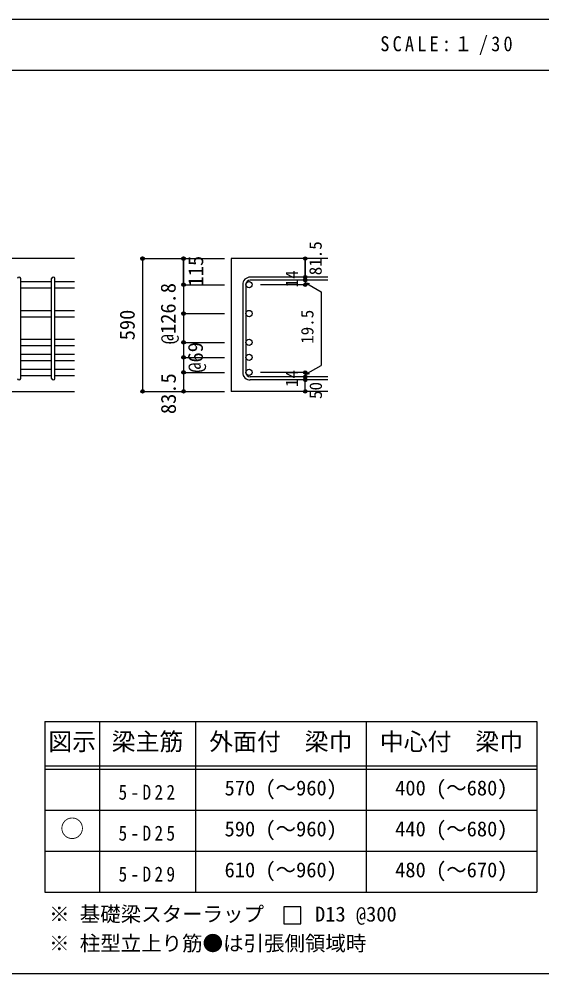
# Model space of a CAD drawing. Units: millimetres at full size, sheet at 1:30, with parts at other scales. Extents: x -5973 to 5954, y -4195 to 4201.
# Drawn here: x 1334 to 3633, y 3 to 4201 of the extents above; entities that cross this region are included whole.
import ezdxf
from ezdxf.enums import TextEntityAlignment as Align

# ---------------------------------------------------------------- set-up
doc = ezdxf.new("R2010")
doc.units = ezdxf.units.MM
doc.header["$LTSCALE"] = 30
doc.header["$PDMODE"] = 32
doc.header["$PDSIZE"] = 15
for name, color, linetype in [('0-1_躯体線', 2, 'Continuous'), ('0-5_基礎梁筋', 7, 'Continuous'), ('0-6_スタラップ筋', 7, 'Continuous'), ('0-D_寸法', 4, 'Continuous'), ('6-7_文字', 7, 'Continuous'), ('6-E_枠', 7, 'Continuous'), ('F-0_枠', 6, 'Continuous')]:
    doc.layers.add(name, color=color, linetype=linetype)
doc.styles.add('ＭＳ ゴシック', font='')
doc.styles.get('ＭＳ ゴシック').set_extended_font_data('MS Gothic')

msp = doc.modelspace()

# ---------------------------------------------------------------- linework, layer by layer
at = {"layer": '0-1_躯体線'}
for p, q in [((1577.44, 3148.3), (-72.56, 3148.3)), ((2692.44, 3148.3), (2267.44, 3148.3)), ((2267.44, 3148.3), (2267.44, 2564.3)), ((1177.44, 2564.3), (1577.44, 2564.3)), ((2692.44, 2564.3), (2267.44, 2564.3))]:
    msp.add_line(p, q, dxfattribs=at)
at = {"layer": '0-5_基礎梁筋'}
for p, q in [((1341.44, 3047.37), (1477.44, 3047.37)), ((1491.44, 3047.37), (1577.44, 3047.37)), ((1341.44, 3019.37), (1477.44, 3019.37)), ((1491.44, 3019.37), (1577.44, 3019.37)), ((1341.44, 2920.58), (1477.44, 2920.58)), ((1491.44, 2920.58), (1577.44, 2920.58)), ((1341.44, 2892.58), (1477.44, 2892.58)), ((1491.44, 2892.58), (1577.44, 2892.58)), ((1341.44, 2793.8), (1477.44, 2793.8)), ((1491.44, 2793.8), (1577.44, 2793.8)), ((1341.44, 2765.8), (1477.44, 2765.8)), ((1491.44, 2765.8), (1577.44, 2765.8)), ((1341.44, 2727.8), (1477.44, 2727.8)), ((1341.44, 2699.8), (1477.44, 2699.8)), ((1491.44, 2727.8), (1577.44, 2727.8)), ((1491.44, 2699.8), (1577.44, 2699.8)), ((1341.44, 2661.8), (1477.44, 2661.8)), ((1491.44, 2661.8), (1577.44, 2661.8)), ((1341.44, 2633.8), (1477.44, 2633.8)), ((1491.44, 2633.8), (1577.44, 2633.8))]:
    msp.add_line(p, q, dxfattribs=at)
at = {"layer": '0-5_基礎梁筋', "color": 3}
for centre in [(2345.44, 3033.37), (2345.44, 2906.58), (2345.44, 2779.8), (2345.44, 2713.8), (2345.44, 2647.8)]:
    msp.add_circle(centre, 14, dxfattribs=at)
at = {"layer": '0-6_スタラップ筋'}
for p, q in [((2692.44, 3066.87), (2350.94, 3066.87)), ((1341.44, 2621.3), (1341.44, 3059.87)), ((1477.44, 2621.3), (1477.44, 3059.87)), ((1491.44, 2621.3), (1491.44, 3059.87)), ((2317.44, 3033.37), (2317.44, 2647.8)), ((2331.44, 3033.37), (2331.44, 2647.8)), ((2692.44, 3052.87), (2350.94, 3052.87)), ((2692.44, 2628.3), (2350.94, 2628.3)), ((2692.44, 2614.3), (2350.94, 2614.3))]:
    msp.add_line(p, q, dxfattribs=at)
for centre, radius, start, end in [((1334.44, 3059.87), 7, 0, 180), ((1484.44, 3059.87), 7, 0, 180), ((2350.94, 3033.37), 33.5, 90, 180), ((2350.94, 3033.37), 19.5, 90, 180), ((2350.94, 2647.8), 33.5, 180, 270), ((2350.94, 2647.8), 19.5, 180, 270), ((1334.44, 2621.3), 7, 180, 0), ((1484.44, 2621.3), 7, 180, 0)]:
    msp.add_arc(centre, radius, start, end, dxfattribs=at)
at = {"layer": '0-D_寸法'}
for p, q in [((1877.44, 3148.3), (2057.44, 3148.3)), ((1877.44, 3148.3), (2057.44, 3148.3)), ((1877.44, 3148.3), (1877.44, 2564.3)), ((2057.44, 3033.37), (2057.44, 3148.3)), ((2057.44, 3148.3), (2237.44, 3148.3)), ((2057.44, 3148.3), (2057.44, 3033.37)), ((2592.44, 3052.87), (2592.44, 3066.87)), ((2057.44, 3033.37), (2237.44, 3033.37)), ((2057.44, 3033.37), (2237.44, 3033.37)), ((2057.44, 3033.37), (2057.44, 2869.08)), ((2057.44, 3033.37), (2057.44, 2834.3)), ((2057.44, 3033.37), (2057.44, 2687.83)), ((2592.44, 3033.37), (2396.35, 3033.37)), ((2592.44, 3052.87), (2592.44, 3033.37)), ((2592.44, 3043.12), (2611.76, 3037.94)), ((2592.44, 3043.12), (2662.5, 3002.67)), ((2662.5, 3002.67), (2662.5, 2678.5)), ((2057.44, 2906.58), (2237.44, 2906.58)), ((2057.44, 2869.08), (2057.44, 2647.8)), ((2057.44, 2779.8), (2237.44, 2779.8)), ((2057.44, 2713.8), (2237.44, 2713.8)), ((2057.44, 2647.8), (2237.44, 2647.8)), ((2592.44, 2647.8), (2396.35, 2647.8)), ((2592.44, 2638.05), (2662.5, 2678.5)), ((2592.44, 2628.3), (2592.44, 2647.8)), ((2592.44, 2638.05), (2611.76, 2643.23)), ((2592.44, 2614.3), (2592.44, 2628.3)), ((2592.44, 2564.3), (2592.44, 2614.3)), ((1877.44, 2564.3), (2057.44, 2564.3)), ((2057.44, 2564.3), (2237.44, 2564.3))]:
    msp.add_line(p, q, dxfattribs=at)
for points in [[(2592.44, 3148.3), (2592.44, 3066.87), (2592.44, 3148.3)], [(2057.44, 2687.83), (2057.44, 2647.8), (2057.44, 2564.3)]]:
    msp.add_lwpolyline(points, dxfattribs=at)
for centre, radius in [((1877.44, 3148.3), 8), ((1877.44, 3148.3), 7.2), ((1877.44, 3148.3), 6.4), ((1877.44, 3148.3), 5.6), ((1877.44, 3148.3), 4.8), ((1877.44, 3148.3), 4), ((1877.44, 3148.3), 3.2), ((1877.44, 3148.3), 2.4), ((1877.44, 3148.3), 1.6), ((1877.44, 3148.3), 0.8), ((2057.44, 3148.3), 8), ((2057.44, 3148.3), 7.2), ((2057.44, 3148.3), 6.4), ((2057.44, 3148.3), 5.6), ((2057.44, 3148.3), 4.8), ((2057.44, 3148.3), 4), ((2057.44, 3148.3), 3.2), ((2057.44, 3148.3), 2.4), ((2057.44, 3148.3), 1.6), ((2057.44, 3148.3), 0.8), ((2592.44, 3148.3), 4), ((2592.44, 3148.3), 3.6), ((2592.44, 3148.3), 3.2), ((2592.44, 3148.3), 2.8), ((2592.44, 3148.3), 2.4), ((2592.44, 3148.3), 2), ((2592.44, 3148.3), 1.6), ((2592.44, 3148.3), 1.2), ((2592.44, 3148.3), 0.8), ((2592.44, 3148.3), 0.4), ((2592.44, 3066.87), 4), ((2592.44, 3066.87), 3.6), ((2592.44, 3066.87), 3.2), ((2592.44, 3066.87), 2.8), ((2592.44, 3066.87), 2.4), ((2592.44, 3066.87), 2), ((2592.44, 3066.87), 1.6), ((2592.44, 3066.87), 1.2), ((2592.44, 3066.87), 0.8), ((2592.44, 3066.87), 0.4), ((2057.44, 3033.37), 8), ((2057.44, 3033.37), 7.2), ((2057.44, 3033.37), 6.4), ((2057.44, 3033.37), 5.6), ((2057.44, 3033.37), 4.8), ((2057.44, 3033.37), 4), ((2057.44, 3033.37), 3.2), ((2057.44, 3033.37), 2.4), ((2057.44, 3033.37), 1.6), ((2057.44, 3033.37), 0.8), ((2592.44, 3052.87), 4), ((2592.44, 3033.37), 4), ((2592.44, 3052.87), 3.6), ((2592.44, 3033.37), 3.6), ((2592.44, 3052.87), 3.2), ((2592.44, 3033.37), 3.2), ((2592.44, 3052.87), 2.8), ((2592.44, 3033.37), 2.8), ((2592.44, 3052.87), 2.4), ((2592.44, 3033.37), 2.4), ((2592.44, 3052.87), 2), ((2592.44, 3033.37), 2), ((2592.44, 3052.87), 1.6), ((2592.44, 3033.37), 1.6), ((2592.44, 3052.87), 1.2), ((2592.44, 3033.37), 1.2), ((2592.44, 3052.87), 0.8), ((2592.44, 3033.37), 0.8), ((2592.44, 3052.87), 0.4), ((2592.44, 3033.37), 0.4), ((2057.44, 2906.58), 8), ((2057.44, 2906.58), 7.2), ((2057.44, 2906.58), 6.4), ((2057.44, 2906.58), 5.6), ((2057.44, 2906.58), 4.8), ((2057.44, 2906.58), 4), ((2057.44, 2906.58), 3.2), ((2057.44, 2906.58), 2.4), ((2057.44, 2906.58), 1.6), ((2057.44, 2906.58), 0.8), ((2057.44, 2779.8), 8), ((2057.44, 2779.8), 7.2), ((2057.44, 2779.8), 6.4), ((2057.44, 2779.8), 5.6), ((2057.44, 2779.8), 4.8), ((2057.44, 2779.8), 4), ((2057.44, 2779.8), 3.2), ((2057.44, 2779.8), 2.4), ((2057.44, 2779.8), 1.6), ((2057.44, 2779.8), 0.8), ((2057.44, 2713.8), 8), ((2057.44, 2713.8), 7.2), ((2057.44, 2713.8), 6.4), ((2057.44, 2713.8), 5.6), ((2057.44, 2713.8), 4.8), ((2057.44, 2713.8), 4), ((2057.44, 2713.8), 3.2), ((2057.44, 2713.8), 2.4), ((2057.44, 2713.8), 1.6), ((2057.44, 2713.8), 0.8), ((2057.44, 2647.8), 8), ((2057.44, 2647.8), 7.2), ((2057.44, 2647.8), 6.4), ((2057.44, 2647.8), 5.6), ((2057.44, 2647.8), 4.8), ((2057.44, 2647.8), 4), ((2057.44, 2647.8), 3.2), ((2057.44, 2647.8), 2.4), ((2057.44, 2647.8), 1.6), ((2057.44, 2647.8), 0.8), ((2592.44, 2647.8), 4), ((2592.44, 2647.8), 3.6), ((2592.44, 2647.8), 3.2), ((2592.44, 2647.8), 2.8), ((2592.44, 2647.8), 2.4), ((2592.44, 2647.8), 2), ((2592.44, 2647.8), 1.6), ((2592.44, 2647.8), 1.2), ((2592.44, 2647.8), 0.8), ((2592.44, 2647.8), 0.4), ((2592.44, 2628.3), 4), ((2592.44, 2614.3), 4), ((2592.44, 2628.3), 3.6), ((2592.44, 2614.3), 3.6), ((2592.44, 2628.3), 3.2), ((2592.44, 2614.3), 3.2), ((2592.44, 2628.3), 2.8), ((2592.44, 2614.3), 2.8), ((2592.44, 2628.3), 2.4), ((2592.44, 2614.3), 2.4), ((2592.44, 2628.3), 2), ((2592.44, 2614.3), 2), ((2592.44, 2628.3), 1.6), ((2592.44, 2614.3), 1.6), ((2592.44, 2628.3), 1.2), ((2592.44, 2614.3), 1.2), ((2592.44, 2628.3), 0.8), ((2592.44, 2614.3), 0.8), ((2592.44, 2628.3), 0.4), ((2592.44, 2614.3), 0.4), ((1877.44, 2564.3), 7.2), ((1877.44, 2564.3), 6.4), ((1877.44, 2564.3), 5.6), ((1877.44, 2564.3), 4.8), ((1877.44, 2564.3), 4), ((1877.44, 2564.3), 3.2), ((1877.44, 2564.3), 2.4), ((1877.44, 2564.3), 1.6), ((1877.44, 2564.3), 0.8), ((2057.44, 2564.3), 7.2), ((2057.44, 2564.3), 6.4), ((2057.44, 2564.3), 5.6), ((2057.44, 2564.3), 4.8), ((2057.44, 2564.3), 4), ((2057.44, 2564.3), 3.2), ((2057.44, 2564.3), 2.4), ((2057.44, 2564.3), 1.6), ((2057.44, 2564.3), 0.8), ((2592.44, 2564.3), 4), ((2592.44, 2564.3), 3.6), ((2592.44, 2564.3), 3.2), ((2592.44, 2564.3), 2.8), ((2592.44, 2564.3), 2.4), ((2592.44, 2564.3), 2), ((2592.44, 2564.3), 1.6), ((2592.44, 2564.3), 1.2), ((2592.44, 2564.3), 0.8), ((2592.44, 2564.3), 0.4)]:
    msp.add_circle(centre, radius, dxfattribs=at)
at = {"layer": '0-D_寸法', "color": 7}
for p in [(1877.44, 3148.3), (2057.44, 3148.3), (2592.44, 3148.3), (2592.44, 3066.87), (2057.44, 3033.37), (2592.44, 3052.87), (2592.44, 3033.37), (2057.44, 2906.58), (2057.44, 2779.8), (2057.44, 2713.8), (2057.44, 2647.8), (2592.44, 2647.8), (2592.44, 2647.8), (2592.44, 2628.3), (2592.44, 2614.3), (1877.44, 2564.3), (2057.44, 2564.3), (2592.44, 2564.3)]:
    msp.add_point(p, dxfattribs=at)
at = {"layer": '6-7_文字'}
msp.add_lwpolyline([(2497.7, 223.56), (2572.7, 223.56), (2572.7, 298.56), (2497.7, 298.56)], close=True, dxfattribs=at)
at = {"layer": '6-E_枠', "color": 3}
for p, q in [((1447.71, 1112.77), (1447.71, 362.77)), ((1447.71, 1112.77), (3610.24, 1112.77)), ((3610.24, 1112.77), (3610.24, 362.77)), ((1447.71, 362.77), (3610.24, 362.77))]:
    msp.add_line(p, q, dxfattribs=at)
at = {"layer": '6-E_枠'}
for p, q in [((1687.71, 1112.77), (1687.71, 362.77)), ((2110.24, 1112.77), (2110.24, 362.77)), ((2860.24, 1112.77), (2860.24, 362.77)), ((1447.71, 917.77), (3610.24, 917.77)), ((1447.71, 902.77), (3610.24, 902.77)), ((1447.71, 722.77), (3610.24, 722.77)), ((1447.71, 542.77), (3610.24, 542.77))]:
    msp.add_line(p, q, dxfattribs=at)
at = {"layer": 'F-0_枠'}
msp.add_line((-5972.88, 4201.15), (5954.1, 4201.15), dxfattribs=at)
at = {"layer": 'F-0_枠', "color": 2}
for p, q in [((-5972.88, 3976.15), (3723.6, 3976.15)), ((3723.6, 2.95), (-5972.88, 2.95))]:
    msp.add_line(p, q, dxfattribs=at)

# ---------------------------------------------------------------- texts
at = {"layer": '0-D_寸法', "style": 'ＭＳ ゴシック'}
for s, height, p in [('81.5', 54.99, (2681.33, 3074.71)), ('115', 65.98, (2163.54, 3025.75)), ('14', 54.99, (2577.21, 3021.44)), ('@126.8', 65.98, (2042.44, 2771.58)), ('590', 65.98, (1862.44, 2788.8)), ('19.5', 54.99, (2645.19, 2773.46)), ('@69', 65.98, (2162.44, 2646.3)), ('14', 54.99, (2577.18, 2583.62)), ('83.5', 65.98, (2043.44, 2464.35)), ('50', 54.99, (2682.44, 2530.8))]:
    msp.add_text(s, height=height, rotation=90, dxfattribs=at).set_placement(p, align=Align.BOTTOM_LEFT)
at = {"layer": '6-7_文字', "color": 2, "style": 'ＭＳ ゴシック'}
for s, p in [('図示', (1462.71, 962.77)), ('梁主筋', (1741.48, 962.77)), ('外面付\u3000梁巾', (2170.24, 962.77)), ('中心付\u3000梁巾', (2920.24, 962.77)), ('○', (1515.21, 580.27))]:
    msp.add_text(s, height=76.98, dxfattribs=at).set_placement(p, align=Align.BOTTOM_LEFT)
at = {"layer": '6-7_文字', "style": 'ＭＳ ゴシック'}
for s, p in [('570 (～960)', (2237.74, 767.77)), ('400 (～680)', (2987.74, 767.77)), ('590 (～960)', (2237.74, 587.77)), ('440 (～680)', (2987.74, 587.77)), ('610 (～960)', (2237.74, 407.77)), ('480 (～670)', (2987.74, 407.77)), ('※ 基礎梁スターラップ     D13 @300', (1466.27, 213.19)), ('※ 柱型立上り筋●は引張側領域時', (1466.27, 84.68))]:
    msp.add_text(s, height=65.98, dxfattribs=at).set_placement(p, align=Align.BOTTOM_LEFT)
at = {"layer": '6-7_文字', "color": 2, "insert": (2922.26, 4043.65), "char_height": 65.98, "attachment_point": 7, "style": 'ＭＳ ゴシック'}
msp.add_mtext('\\T1.34;\\W0.9;SCALE:１/30', dxfattribs=at)
at = {"layer": '6-7_文字', "char_height": 65.98, "attachment_point": 7, "style": 'ＭＳ ゴシック'}
for s, insert in [('\\T1.38;\\W0.85;5-D22', (1771.48, 767.77)), ('\\T1.38;\\W0.85;5-D25', (1771.48, 587.77)), ('\\T1.38;\\W0.85;5-D29', (1771.48, 407.77))]:
    msp.add_mtext(s, dxfattribs=dict(at, insert=insert))

doc.saveas('drawing.dxf')
